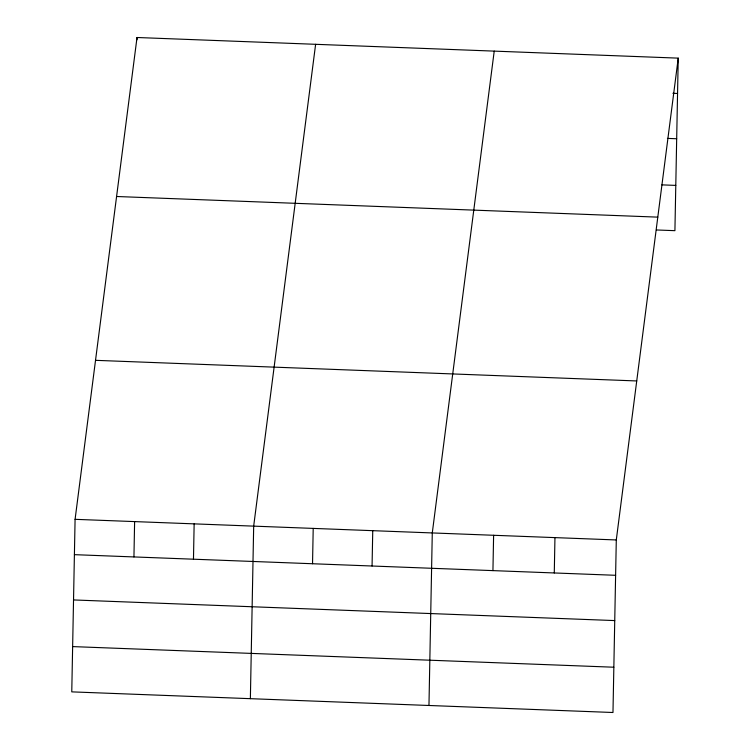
<?xml version="1.0" encoding="UTF-8"?>
<svg xmlns="http://www.w3.org/2000/svg" width="750" height="750" viewBox="0 0 750 750"><rect width="100%" height="100%" fill="white"/><g stroke="black" fill="none" stroke-linecap="round" stroke-linejoin="round"><path stroke-width="1.12" d="M75.084 519.328L71.766 691.866L612.975 712.5L616.294 539.953L678.234 58.134L137.025 37.5L75.084 519.328L616.294 539.953M136.978 39.778L137.025 37.5M133.941 556.941L134.616 521.597M193.472 559.209L194.147 523.866M250.369 698.681L253.678 526.134L315.619 44.306M312.534 563.747L313.209 528.403M372.066 566.016L372.75 530.672M428.962 705.487L432.281 532.941L494.222 51.113M492.937 570.619L493.612 535.284M554.278 572.962L554.953 537.619M678.234 58.134L674.916 230.672L656.4 229.969M672.919 93.291L677.55 93.469M667.425 138.394L676.678 138.75M661.903 184.866L675.788 185.4M116.588 196.5L657.788 217.134M95.522 360.328L636.731 380.953M74.4 554.663L615.609 575.297M73.537 599.944L614.738 620.578M72.638 646.594L613.847 667.219"/></g></svg>
